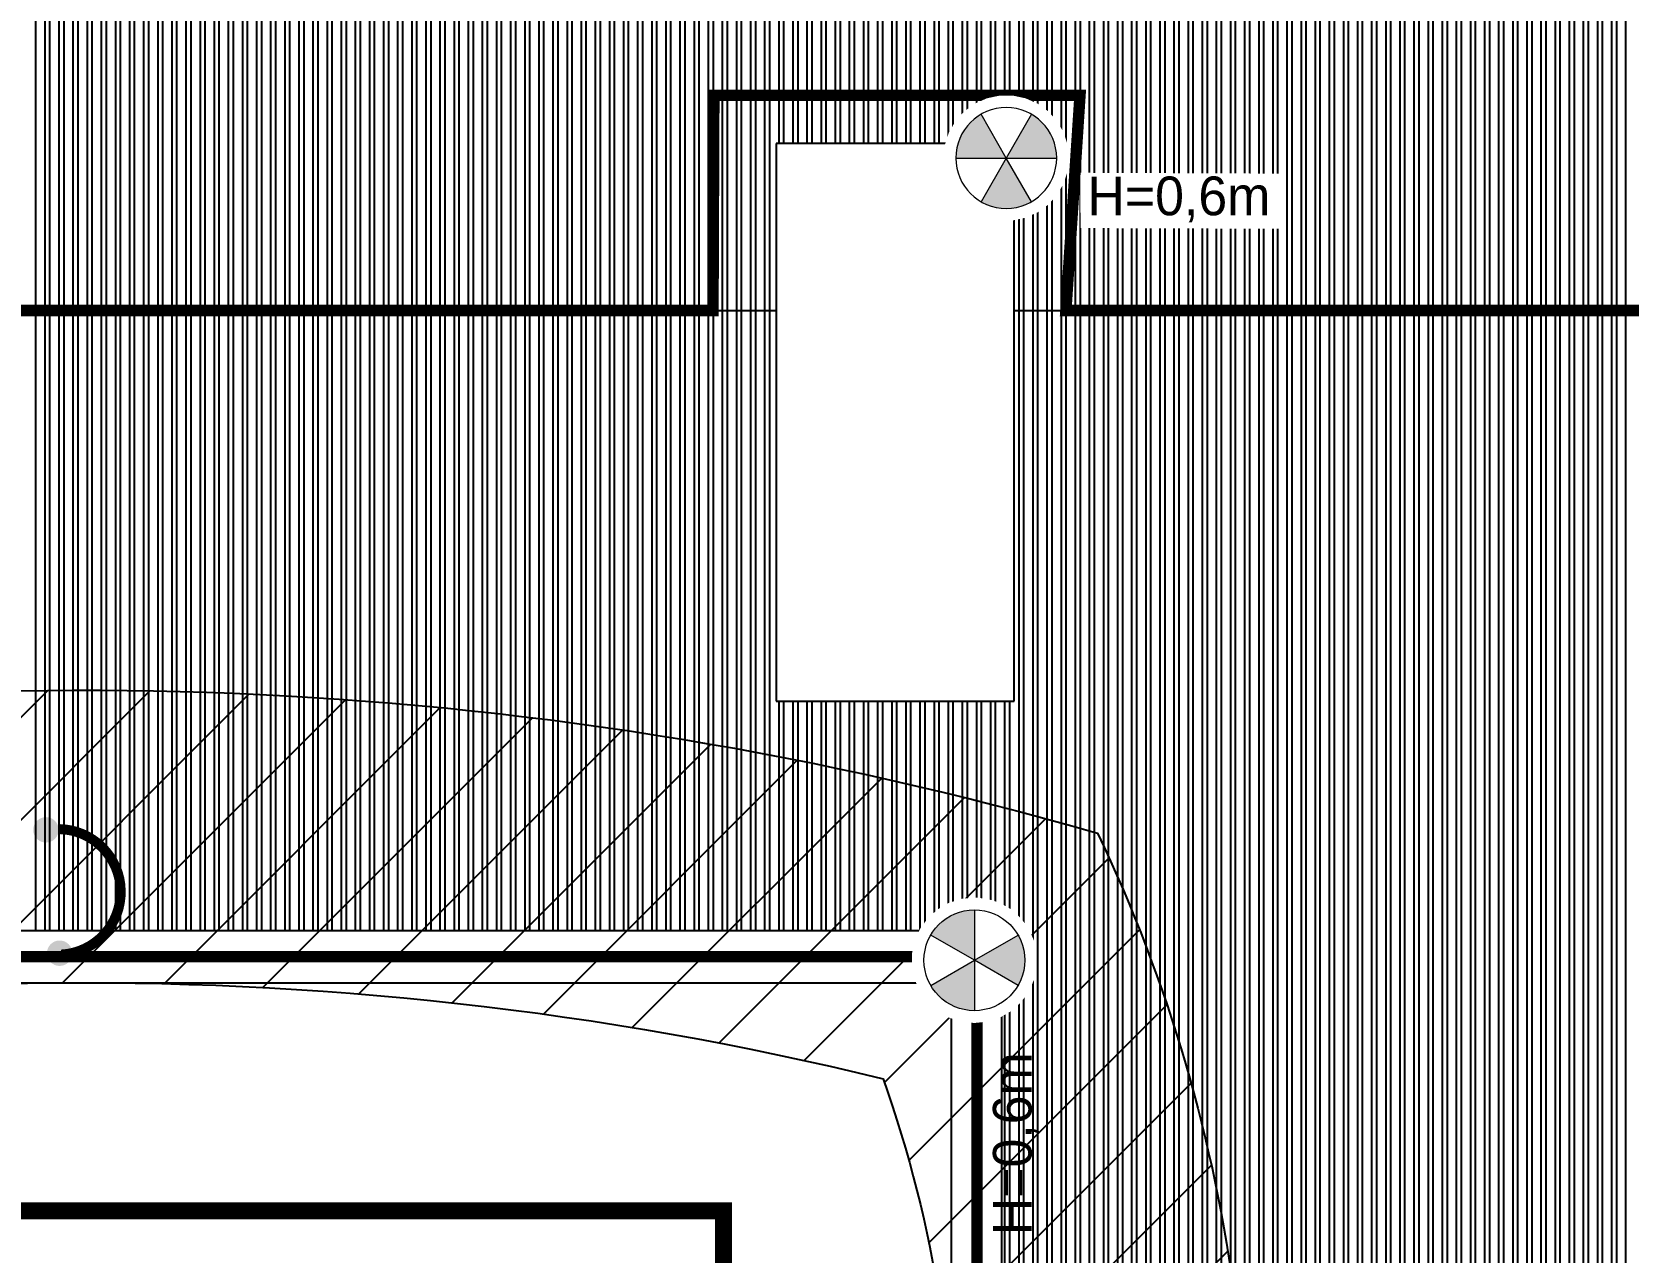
# Model space of a CAD drawing. Header units: millimetres. Extents: x -107267 to 109426, y -98906 to 83910.
# Drawn here: x -17440 to -10440, y -11751 to -6400 of the extents above; entities that cross this region are included whole.
import ezdxf
from ezdxf.enums import TextEntityAlignment as Align

# ---------------------------------------------------------------- set-up
doc = ezdxf.new("R2010")
doc.units = ezdxf.units.MM
for name, pattern in [('ACAD_ISO10W100', [18, 12, -3, 0, -3]), ('ACAD_ISO12W100', [21, 12, -3, 0, -3, 0, -3]), ('HIDDEN2', [0.1875, 0.125, -0.0625])]:
    doc.linetypes.add(name, pattern=pattern)
for name, color, linetype in [('00 - wipout', 1, 'Continuous'), ('00 - ZONA DE PROTEÇÃO', 4, 'Continuous'), ('Top (Plan) View-MISC', 7, 'Continuous')]:
    doc.layers.add(name, color=color, linetype=linetype)
for name, color, linetype, lineweight in [('000-M3G-MALHA NOVA', 5, 'ACAD_ISO10W100', 0), ('00_m3g_spda_ater_cabo50', 1, 'Continuous', 9), ('00_SPDA_captacao_novo', 5, 'Continuous', 9)]:
    doc.layers.add(name, color=color, linetype=linetype, lineweight=lineweight)

# ---------------------------------------------------------------- blocks, each defined once
blk = doc.blocks.new('M3G_P_CPTOR AEREO 600')
blk.add_attdef('ALTURA', text='', height=1.7).set_placement((0.739, -2.574), align=Align.TOP_LEFT)
at = {"color": 255, "lineweight": 0}
blk.add_wipeout([(-0.23, 2.19), (-0.68, 2.094), (-1.101, 1.907), (-1.473, 1.636), (-1.781, 1.294), (-2.012, 0.896), (-2.154, 0.458), (-2.202, 0), (-2.154, -0.458), (-2.012, -0.896), (-1.781, -1.294), (-1.473, -1.636), (-1.101, -1.907), (-0.68, -2.094), (-0.23, -2.19), (0.23, -2.19), (0.68, -2.094), (1.101, -1.907), (1.473, -1.636), (1.781, -1.294), (2.012, -0.896), (2.154, -0.458), (2.202, 0), (2.154, 0.458), (2.012, 0.896), (1.781, 1.294), (1.473, 1.636), (1.101, 1.907), (0.68, 2.094), (0.23, 2.19)], dxfattribs=at)
at = {"lineweight": 9}
h = blk.add_hatch(color=256, dxfattribs=at)
h.dxf.hatch_style = 1
h.paths.add_polyline_path([(0.884, 1.532, 0.267949), (-0.884, 1.532), (0, 0)])
h.paths.add_polyline_path([(-1.769, 0, 0.267949), (-0.884, -1.532), (0, 0)])
h.paths.add_polyline_path([(0.884, -1.532, 0.267949), (1.769, 0), (0, 0)])
for p, q in [((0, 0), (-0.884, 1.532)), ((0.884, 1.532), (0, 0)), ((-1.769, 0), (0, 0)), ((0, 0), (-0.884, -1.532)), ((0.884, -1.532), (0, 0)), ((0, 0), (1.769, 0))]:
    blk.add_line(p, q, dxfattribs=at)
blk.add_circle((0, 0), 1.769, dxfattribs=at)
blk = doc.blocks.new('*U479')
at = {"layer": 'Top (Plan) View-MISC', "color": 0, "linetype": 'ByBlock', "lineweight": -2}
for p, q in [((-13407.5, -10342.2), (-13187.5, -10342.2)), ((-13407.5, -15381.9), (-13407.5, -10342.2)), ((-13187.5, -10342.2), (-13187.5, -15381.9)), ((-13187.5, -15381.9), (-13407.5, -15381.9))]:
    blk.add_line(p, q, dxfattribs=at)
blk = doc.blocks.new('*U481')
at = {"layer": 'Top (Plan) View-MISC', "color": 0, "linetype": 'ByBlock', "lineweight": -2}
for p, q in [((-17424.3, -7621.9), (-17383.6, -7621.9)), ((-17362.4, -7621.9), (-17321.7, -7621.9)), ((-17300.5, -7621.9), (-17259.8, -7621.9)), ((-17238.6, -7621.9), (-17197.9, -7621.9)), ((-17176.7, -7621.9), (-17136, -7621.9)), ((-17114.8, -7621.9), (-17074.1, -7621.9)), ((-17052.9, -7621.9), (-17012.2, -7621.9)), ((-16991, -7621.9), (-16950.3, -7621.9)), ((-16929.1, -7621.9), (-16888.4, -7621.9)), ((-16867.2, -7621.9), (-16826.5, -7621.9)), ((-16805.3, -7621.9), (-16764.6, -7621.9)), ((-16743.4, -7621.9), (-16702.7, -7621.9)), ((-16681.5, -7621.9), (-16640.8, -7621.9)), ((-16619.6, -7621.9), (-16578.9, -7621.9)), ((-16557.7, -7621.9), (-16517, -7621.9)), ((-16495.8, -7621.9), (-16455.1, -7621.9)), ((-16433.9, -7621.9), (-16393.2, -7621.9)), ((-16372, -7621.9), (-16331.3, -7621.9)), ((-16310.1, -7621.9), (-16269.4, -7621.9)), ((-16248.2, -7621.9), (-16207.5, -7621.9)), ((-16186.3, -7621.9), (-16145.7, -7621.9)), ((-16124.4, -7621.9), (-16083.8, -7621.9)), ((-16062.5, -7621.9), (-16021.9, -7621.9)), ((-16000.6, -7621.9), (-15960, -7621.9)), ((-15938.7, -7621.9), (-15898.1, -7621.9)), ((-15876.8, -7621.9), (-15836.2, -7621.9)), ((-15814.9, -7621.9), (-15774.3, -7621.9)), ((-15753, -7621.9), (-15712.4, -7621.9)), ((-15691.2, -7621.9), (-15650.5, -7621.9)), ((-15629.3, -7621.9), (-15588.6, -7621.9)), ((-15567.4, -7621.9), (-15526.7, -7621.9)), ((-15505.5, -7621.9), (-15464.8, -7621.9)), ((-15443.6, -7621.9), (-15402.9, -7621.9)), ((-15381.7, -7621.9), (-15341, -7621.9)), ((-15319.8, -7621.9), (-15279.1, -7621.9)), ((-15257.9, -7621.9), (-15217.2, -7621.9)), ((-15196, -7621.9), (-15155.3, -7621.9)), ((-15134.1, -7621.9), (-15093.4, -7621.9)), ((-15072.2, -7621.9), (-15031.5, -7621.9)), ((-15010.3, -7621.9), (-14969.6, -7621.9)), ((-14948.4, -7621.9), (-14907.7, -7621.9)), ((-14886.5, -7621.9), (-14845.8, -7621.9)), ((-14824.6, -7621.9), (-14783.9, -7621.9)), ((-14762.7, -7621.9), (-14722, -7621.9)), ((-14700.8, -7621.9), (-14660.1, -7621.9)), ((-14638.9, -7621.9), (-14598.2, -7621.9)), ((-14577, -7621.9), (-14536.3, -7621.9)), ((-14515.1, -7621.9), (-14474.4, -7621.9)), ((-14453.2, -7621.9), (-14412.5, -7621.9)), ((-14391.3, -7621.9), (-14350.6, -7621.9)), ((-14329.4, -7621.9), (-14288.7, -7621.9)), ((-14267.5, -7621.9), (-14226.8, -7621.9)), ((-14205.6, -7621.9), (-14176.8, -7621.9)), ((-13132.4, -7621.9), (-13112.6, -7621.9)), ((-13091.4, -7621.9), (-13050.7, -7621.9)), ((-13029.5, -7621.9), (-12988.8, -7621.9)), ((-12967.6, -7621.9), (-12926.9, -7621.9)), ((-12905.7, -7621.9), (-12865, -7621.9)), ((-12843.8, -7621.9), (-12803.1, -7621.9)), ((-12781.9, -7621.9), (-12741.2, -7621.9)), ((-12720, -7621.9), (-12679.3, -7621.9)), ((-12658.1, -7621.9), (-12617.4, -7621.9)), ((-12596.2, -7621.9), (-12555.5, -7621.9)), ((-12534.3, -7621.9), (-12493.6, -7621.9)), ((-12472.4, -7621.9), (-12431.7, -7621.9)), ((-12410.5, -7621.9), (-12369.8, -7621.9)), ((-12348.6, -7621.9), (-12307.9, -7621.9)), ((-12286.7, -7621.9), (-12246, -7621.9)), ((-12224.8, -7621.9), (-12184.1, -7621.9)), ((-12162.9, -7621.9), (-12122.2, -7621.9)), ((-12101, -7621.9), (-12060.3, -7621.9)), ((-12039.1, -7621.9), (-11998.4, -7621.9)), ((-11977.2, -7621.9), (-11936.5, -7621.9)), ((-11915.3, -7621.9), (-11874.6, -7621.9)), ((-11853.4, -7621.9), (-11812.7, -7621.9)), ((-11791.5, -7621.9), (-11750.8, -7621.9)), ((-11729.6, -7621.9), (-11688.9, -7621.9)), ((-11667.7, -7621.9), (-11627, -7621.9)), ((-11605.8, -7621.9), (-11565.1, -7621.9)), ((-11543.9, -7621.9), (-11503.2, -7621.9)), ((-11482, -7621.9), (-11441.3, -7621.9)), ((-11420.1, -7621.9), (-11379.4, -7621.9)), ((-11358.2, -7621.9), (-11317.5, -7621.9)), ((-11296.3, -7621.9), (-11255.6, -7621.9)), ((-11234.4, -7621.9), (-11193.8, -7621.9)), ((-11172.5, -7621.9), (-11131.9, -7621.9)), ((-11110.6, -7621.9), (-11070, -7621.9)), ((-11048.7, -7621.9), (-11008.1, -7621.9)), ((-10986.8, -7621.9), (-10946.2, -7621.9)), ((-10924.9, -7621.9), (-10884.3, -7621.9)), ((-10863, -7621.9), (-10822.4, -7621.9)), ((-10801.1, -7621.9), (-10760.5, -7621.9)), ((-10739.3, -7621.9), (-10698.6, -7621.9)), ((-10677.4, -7621.9), (-10636.7, -7621.9)), ((-10615.5, -7621.9), (-10574.8, -7621.9)), ((-10553.6, -7621.9), (-10512.9, -7621.9)), ((-10491.7, -7621.9), (-10451, -7621.9))]:
    blk.add_line(p, q, dxfattribs=at)
blk = doc.blocks.new('*U483')
at = {"layer": 'Top (Plan) View-MISC', "color": 0, "linetype": 'ByBlock', "lineweight": -2}
for p, q in [((-13407.5, -10342.2), (-21187.7, -10342.2)), ((-21187.7, -10569.9), (-13407.5, -10569.9))]:
    blk.add_line(p, q, dxfattribs=at)
blk = doc.blocks.new('*U1031')
at = {"layer": 'Top (Plan) View-MISC', "color": 0, "linetype": 'ByBlock', "lineweight": -2}
for p, q in [((-10451, -381.9), (-10451, -7621.9)), ((-10451, -7621.9), (-10451, -14861.9)), ((-10451, -7621.9), (-10429.8, -7621.9))]:
    blk.add_line(p, q, dxfattribs=at)
blk = doc.blocks.new('*U1032')
at = {"layer": 'Top (Plan) View-MISC', "color": 0, "linetype": 'ByBlock', "lineweight": -2}
for p, q in [((-10512.9, -381.9), (-10512.9, -7621.9)), ((-10491.7, -381.9), (-10491.7, -7621.9)), ((-10512.9, -7621.9), (-10512.9, -14861.9)), ((-10512.9, -7621.9), (-10491.7, -7621.9)), ((-10491.7, -7621.9), (-10491.7, -14861.9))]:
    blk.add_line(p, q, dxfattribs=at)
blk = doc.blocks.new('*U1033')
at = {"layer": 'Top (Plan) View-MISC', "color": 0, "linetype": 'ByBlock', "lineweight": -2}
for p, q in [((-10574.8, -381.9), (-10574.8, -7621.9)), ((-10553.6, -381.9), (-10553.6, -7621.9)), ((-10574.8, -7621.9), (-10574.8, -14861.9)), ((-10574.8, -7621.9), (-10553.6, -7621.9)), ((-10553.6, -7621.9), (-10553.6, -14861.9))]:
    blk.add_line(p, q, dxfattribs=at)
blk = doc.blocks.new('*U1034')
at = {"layer": 'Top (Plan) View-MISC', "color": 0, "linetype": 'ByBlock', "lineweight": -2}
for p, q in [((-10636.7, -381.9), (-10636.7, -7621.9)), ((-10615.5, -381.9), (-10615.5, -7621.9)), ((-10636.7, -7621.9), (-10636.7, -14861.9)), ((-10636.7, -7621.9), (-10615.5, -7621.9)), ((-10615.5, -7621.9), (-10615.5, -14861.9))]:
    blk.add_line(p, q, dxfattribs=at)
blk = doc.blocks.new('*U1035')
at = {"layer": 'Top (Plan) View-MISC', "color": 0, "linetype": 'ByBlock', "lineweight": -2}
for p, q in [((-10698.6, -381.9), (-10698.6, -7621.9)), ((-10677.4, -381.9), (-10677.4, -7621.9)), ((-10698.6, -7621.9), (-10698.6, -14861.9)), ((-10698.6, -7621.9), (-10677.4, -7621.9)), ((-10677.4, -7621.9), (-10677.4, -14861.9))]:
    blk.add_line(p, q, dxfattribs=at)
blk = doc.blocks.new('*U1036')
at = {"layer": 'Top (Plan) View-MISC', "color": 0, "linetype": 'ByBlock', "lineweight": -2}
for p, q in [((-10760.5, -381.9), (-10760.5, -7621.9)), ((-10739.3, -381.9), (-10739.3, -7621.9)), ((-10760.5, -7621.9), (-10760.5, -14861.9)), ((-10760.5, -7621.9), (-10739.3, -7621.9)), ((-10739.3, -7621.9), (-10739.3, -14861.9))]:
    blk.add_line(p, q, dxfattribs=at)
blk = doc.blocks.new('*U1037')
at = {"layer": 'Top (Plan) View-MISC', "color": 0, "linetype": 'ByBlock', "lineweight": -2}
for p, q in [((-10822.4, -381.9), (-10822.4, -7621.9)), ((-10801.1, -381.9), (-10801.1, -7621.9)), ((-10822.4, -7621.9), (-10822.4, -14861.9)), ((-10822.4, -7621.9), (-10801.1, -7621.9)), ((-10801.1, -7621.9), (-10801.1, -14861.9))]:
    blk.add_line(p, q, dxfattribs=at)
blk = doc.blocks.new('*U1038')
at = {"layer": 'Top (Plan) View-MISC', "color": 0, "linetype": 'ByBlock', "lineweight": -2}
for p, q in [((-10884.3, -381.9), (-10884.3, -7621.9)), ((-10863, -381.9), (-10863, -7621.9)), ((-10884.3, -7621.9), (-10884.3, -14861.9)), ((-10884.3, -7621.9), (-10863, -7621.9)), ((-10863, -7621.9), (-10863, -14861.9))]:
    blk.add_line(p, q, dxfattribs=at)
blk = doc.blocks.new('*U1039')
at = {"layer": 'Top (Plan) View-MISC', "color": 0, "linetype": 'ByBlock', "lineweight": -2}
for p, q in [((-10946.2, -381.9), (-10946.2, -7621.9)), ((-10924.9, -381.9), (-10924.9, -7621.9)), ((-10946.2, -7621.9), (-10946.2, -14861.9)), ((-10946.2, -7621.9), (-10924.9, -7621.9)), ((-10924.9, -7621.9), (-10924.9, -14861.9))]:
    blk.add_line(p, q, dxfattribs=at)
blk = doc.blocks.new('*U1040')
at = {"layer": 'Top (Plan) View-MISC', "color": 0, "linetype": 'ByBlock', "lineweight": -2}
for p, q in [((-11008.1, -381.9), (-11008.1, -7621.9)), ((-10986.8, -381.9), (-10986.8, -7621.9)), ((-11008.1, -7621.9), (-11008.1, -14861.9)), ((-11008.1, -7621.9), (-10986.8, -7621.9)), ((-10986.8, -7621.9), (-10986.8, -14861.9))]:
    blk.add_line(p, q, dxfattribs=at)
blk = doc.blocks.new('*U1041')
at = {"layer": 'Top (Plan) View-MISC', "color": 0, "linetype": 'ByBlock', "lineweight": -2}
for p, q in [((-11070, -381.9), (-11070, -7621.9)), ((-11048.7, -381.9), (-11048.7, -7621.9)), ((-11070, -7621.9), (-11070, -14861.9)), ((-11070, -7621.9), (-11048.7, -7621.9)), ((-11048.7, -7621.9), (-11048.7, -14861.9))]:
    blk.add_line(p, q, dxfattribs=at)
blk = doc.blocks.new('*U1042')
at = {"layer": 'Top (Plan) View-MISC', "color": 0, "linetype": 'ByBlock', "lineweight": -2}
for p, q in [((-11131.9, -381.9), (-11131.9, -7621.9)), ((-11110.6, -381.9), (-11110.6, -7621.9)), ((-11131.9, -7621.9), (-11131.9, -14861.9)), ((-11131.9, -7621.9), (-11110.6, -7621.9)), ((-11110.6, -7621.9), (-11110.6, -14861.9))]:
    blk.add_line(p, q, dxfattribs=at)
blk = doc.blocks.new('*U1043')
at = {"layer": 'Top (Plan) View-MISC', "color": 0, "linetype": 'ByBlock', "lineweight": -2}
for p, q in [((-11193.8, -381.9), (-11193.8, -7621.9)), ((-11172.5, -381.9), (-11172.5, -7621.9)), ((-11193.8, -7621.9), (-11193.8, -14861.9)), ((-11193.8, -7621.9), (-11172.5, -7621.9)), ((-11172.5, -7621.9), (-11172.5, -14861.9))]:
    blk.add_line(p, q, dxfattribs=at)
blk = doc.blocks.new('*U1044')
at = {"layer": 'Top (Plan) View-MISC', "color": 0, "linetype": 'ByBlock', "lineweight": -2}
for p, q in [((-11255.6, -381.9), (-11255.6, -7621.9)), ((-11234.4, -381.9), (-11234.4, -7621.9)), ((-11255.6, -7621.9), (-11255.6, -14861.9)), ((-11255.6, -7621.9), (-11234.4, -7621.9)), ((-11234.4, -7621.9), (-11234.4, -14861.9))]:
    blk.add_line(p, q, dxfattribs=at)
blk = doc.blocks.new('*U1045')
at = {"layer": 'Top (Plan) View-MISC', "color": 0, "linetype": 'ByBlock', "lineweight": -2}
for p, q in [((-11317.5, -381.9), (-11317.5, -7621.9)), ((-11296.3, -381.9), (-11296.3, -7621.9)), ((-11317.5, -7621.9), (-11317.5, -14861.9)), ((-11317.5, -7621.9), (-11296.3, -7621.9)), ((-11296.3, -7621.9), (-11296.3, -14861.9))]:
    blk.add_line(p, q, dxfattribs=at)
blk = doc.blocks.new('*U1046')
at = {"layer": 'Top (Plan) View-MISC', "color": 0, "linetype": 'ByBlock', "lineweight": -2}
for p, q in [((-11379.4, -381.9), (-11379.4, -7621.9)), ((-11358.2, -381.9), (-11358.2, -7621.9)), ((-11379.4, -7621.9), (-11379.4, -14861.9)), ((-11379.4, -7621.9), (-11358.2, -7621.9)), ((-11358.2, -7621.9), (-11358.2, -14861.9))]:
    blk.add_line(p, q, dxfattribs=at)
blk = doc.blocks.new('*U1047')
at = {"layer": 'Top (Plan) View-MISC', "color": 0, "linetype": 'ByBlock', "lineweight": -2}
for p, q in [((-11441.3, -381.9), (-11441.3, -7621.9)), ((-11420.1, -381.9), (-11420.1, -7621.9)), ((-11441.3, -7621.9), (-11441.3, -14861.9)), ((-11441.3, -7621.9), (-11420.1, -7621.9)), ((-11420.1, -7621.9), (-11420.1, -14861.9))]:
    blk.add_line(p, q, dxfattribs=at)
blk = doc.blocks.new('*U1048')
at = {"layer": 'Top (Plan) View-MISC', "color": 0, "linetype": 'ByBlock', "lineweight": -2}
for p, q in [((-11503.2, -381.9), (-11503.2, -7621.9)), ((-11482, -381.9), (-11482, -7621.9)), ((-11503.2, -7621.9), (-11503.2, -14861.9)), ((-11503.2, -7621.9), (-11482, -7621.9)), ((-11482, -7621.9), (-11482, -14861.9))]:
    blk.add_line(p, q, dxfattribs=at)
blk = doc.blocks.new('*U1049')
at = {"layer": 'Top (Plan) View-MISC', "color": 0, "linetype": 'ByBlock', "lineweight": -2}
for p, q in [((-11565.1, -381.9), (-11565.1, -7621.9)), ((-11543.9, -381.9), (-11543.9, -7621.9)), ((-11565.1, -7621.9), (-11565.1, -14861.9)), ((-11565.1, -7621.9), (-11543.9, -7621.9)), ((-11543.9, -7621.9), (-11543.9, -14861.9))]:
    blk.add_line(p, q, dxfattribs=at)
blk = doc.blocks.new('*U1050')
at = {"layer": 'Top (Plan) View-MISC', "color": 0, "linetype": 'ByBlock', "lineweight": -2}
for p, q in [((-11627, -381.9), (-11627, -7621.9)), ((-11605.8, -381.9), (-11605.8, -7621.9)), ((-11627, -7621.9), (-11627, -14861.9)), ((-11627, -7621.9), (-11605.8, -7621.9)), ((-11605.8, -7621.9), (-11605.8, -14861.9))]:
    blk.add_line(p, q, dxfattribs=at)
blk = doc.blocks.new('*U1051')
at = {"layer": 'Top (Plan) View-MISC', "color": 0, "linetype": 'ByBlock', "lineweight": -2}
for p, q in [((-11688.9, -381.9), (-11688.9, -7621.9)), ((-11667.7, -381.9), (-11667.7, -7621.9)), ((-11688.9, -7621.9), (-11688.9, -14861.9)), ((-11688.9, -7621.9), (-11667.7, -7621.9)), ((-11667.7, -7621.9), (-11667.7, -14861.9))]:
    blk.add_line(p, q, dxfattribs=at)
blk = doc.blocks.new('*U1052')
at = {"layer": 'Top (Plan) View-MISC', "color": 0, "linetype": 'ByBlock', "lineweight": -2}
for p, q in [((-11750.8, -381.9), (-11750.8, -7621.9)), ((-11729.6, -381.9), (-11729.6, -7621.9)), ((-11750.8, -7621.9), (-11750.8, -14861.9)), ((-11750.8, -7621.9), (-11729.6, -7621.9)), ((-11729.6, -7621.9), (-11729.6, -14861.9))]:
    blk.add_line(p, q, dxfattribs=at)
blk = doc.blocks.new('*U1053')
at = {"layer": 'Top (Plan) View-MISC', "color": 0, "linetype": 'ByBlock', "lineweight": -2}
for p, q in [((-11812.7, -381.9), (-11812.7, -7621.9)), ((-11791.5, -381.9), (-11791.5, -7621.9)), ((-11812.7, -7621.9), (-11812.7, -14861.9)), ((-11812.7, -7621.9), (-11791.5, -7621.9)), ((-11791.5, -7621.9), (-11791.5, -14861.9))]:
    blk.add_line(p, q, dxfattribs=at)
blk = doc.blocks.new('*U1054')
at = {"layer": 'Top (Plan) View-MISC', "color": 0, "linetype": 'ByBlock', "lineweight": -2}
for p, q in [((-11874.6, -381.9), (-11874.6, -7621.9)), ((-11853.4, -381.9), (-11853.4, -7621.9)), ((-11874.6, -7621.9), (-11874.6, -14861.9)), ((-11874.6, -7621.9), (-11853.4, -7621.9)), ((-11853.4, -7621.9), (-11853.4, -14861.9))]:
    blk.add_line(p, q, dxfattribs=at)
blk = doc.blocks.new('*U1055')
at = {"layer": 'Top (Plan) View-MISC', "color": 0, "linetype": 'ByBlock', "lineweight": -2}
for p, q in [((-11936.5, -381.9), (-11936.5, -7621.9)), ((-11915.3, -381.9), (-11915.3, -7621.9)), ((-11936.5, -7621.9), (-11936.5, -14861.9)), ((-11936.5, -7621.9), (-11915.3, -7621.9)), ((-11915.3, -7621.9), (-11915.3, -14861.9))]:
    blk.add_line(p, q, dxfattribs=at)
blk = doc.blocks.new('*U1056')
at = {"layer": 'Top (Plan) View-MISC', "color": 0, "linetype": 'ByBlock', "lineweight": -2}
for p, q in [((-11998.4, -381.9), (-11998.4, -7621.9)), ((-11977.2, -381.9), (-11977.2, -7621.9)), ((-11998.4, -7621.9), (-11998.4, -14861.9)), ((-11998.4, -7621.9), (-11977.2, -7621.9)), ((-11977.2, -7621.9), (-11977.2, -14861.9))]:
    blk.add_line(p, q, dxfattribs=at)
blk = doc.blocks.new('*U1057')
at = {"layer": 'Top (Plan) View-MISC', "color": 0, "linetype": 'ByBlock', "lineweight": -2}
for p, q in [((-12060.3, -381.9), (-12060.3, -7621.9)), ((-12039.1, -381.9), (-12039.1, -7621.9)), ((-12060.3, -7621.9), (-12060.3, -14861.9)), ((-12060.3, -7621.9), (-12039.1, -7621.9)), ((-12039.1, -7621.9), (-12039.1, -14861.9))]:
    blk.add_line(p, q, dxfattribs=at)
blk = doc.blocks.new('*U1058')
at = {"layer": 'Top (Plan) View-MISC', "color": 0, "linetype": 'ByBlock', "lineweight": -2}
for p, q in [((-12122.2, -381.9), (-12122.2, -7621.9)), ((-12101, -381.9), (-12101, -7621.9)), ((-12122.2, -7621.9), (-12122.2, -14861.9)), ((-12122.2, -7621.9), (-12101, -7621.9)), ((-12101, -7621.9), (-12101, -14861.9))]:
    blk.add_line(p, q, dxfattribs=at)
blk = doc.blocks.new('*U1059')
at = {"layer": 'Top (Plan) View-MISC', "color": 0, "linetype": 'ByBlock', "lineweight": -2}
for p, q in [((-12184.1, -381.9), (-12184.1, -7621.9)), ((-12162.9, -381.9), (-12162.9, -7621.9)), ((-12184.1, -7621.9), (-12184.1, -14861.9)), ((-12184.1, -7621.9), (-12162.9, -7621.9)), ((-12162.9, -7621.9), (-12162.9, -14861.9))]:
    blk.add_line(p, q, dxfattribs=at)
blk = doc.blocks.new('*U1060')
at = {"layer": 'Top (Plan) View-MISC', "color": 0, "linetype": 'ByBlock', "lineweight": -2}
for p, q in [((-12246, -381.9), (-12246, -7621.9)), ((-12224.8, -381.9), (-12224.8, -7621.9)), ((-12246, -7621.9), (-12246, -14861.9)), ((-12246, -7621.9), (-12224.8, -7621.9)), ((-12224.8, -7621.9), (-12224.8, -14861.9))]:
    blk.add_line(p, q, dxfattribs=at)
blk = doc.blocks.new('*U1061')
at = {"layer": 'Top (Plan) View-MISC', "color": 0, "linetype": 'ByBlock', "lineweight": -2}
for p, q in [((-12307.9, -381.9), (-12307.9, -7621.9)), ((-12286.7, -381.9), (-12286.7, -7621.9)), ((-12307.9, -7621.9), (-12307.9, -14861.9)), ((-12307.9, -7621.9), (-12286.7, -7621.9)), ((-12286.7, -7621.9), (-12286.7, -14861.9))]:
    blk.add_line(p, q, dxfattribs=at)
blk = doc.blocks.new('*U1062')
at = {"layer": 'Top (Plan) View-MISC', "color": 0, "linetype": 'ByBlock', "lineweight": -2}
for p, q in [((-12369.8, -381.9), (-12369.8, -7621.9)), ((-12348.6, -381.9), (-12348.6, -7621.9)), ((-12369.8, -7621.9), (-12369.8, -14861.9)), ((-12369.8, -7621.9), (-12348.6, -7621.9)), ((-12348.6, -7621.9), (-12348.6, -14861.9))]:
    blk.add_line(p, q, dxfattribs=at)
blk = doc.blocks.new('*U1063')
at = {"layer": 'Top (Plan) View-MISC', "color": 0, "linetype": 'ByBlock', "lineweight": -2}
for p, q in [((-12431.7, -381.9), (-12431.7, -7621.9)), ((-12410.5, -381.9), (-12410.5, -7621.9)), ((-12431.7, -7621.9), (-12431.7, -14861.9)), ((-12431.7, -7621.9), (-12410.5, -7621.9)), ((-12410.5, -7621.9), (-12410.5, -14861.9))]:
    blk.add_line(p, q, dxfattribs=at)
blk = doc.blocks.new('*U1064')
at = {"layer": 'Top (Plan) View-MISC', "color": 0, "linetype": 'ByBlock', "lineweight": -2}
for p, q in [((-12493.6, -381.9), (-12493.6, -7621.9)), ((-12472.4, -381.9), (-12472.4, -7621.9)), ((-12493.6, -7621.9), (-12493.6, -14861.9)), ((-12493.6, -7621.9), (-12472.4, -7621.9)), ((-12472.4, -7621.9), (-12472.4, -14861.9))]:
    blk.add_line(p, q, dxfattribs=at)
blk = doc.blocks.new('*U1065')
at = {"layer": 'Top (Plan) View-MISC', "color": 0, "linetype": 'ByBlock', "lineweight": -2}
for p, q in [((-12555.5, -381.9), (-12555.5, -7621.9)), ((-12534.3, -381.9), (-12534.3, -7621.9)), ((-12555.5, -7621.9), (-12555.5, -14861.9)), ((-12555.5, -7621.9), (-12534.3, -7621.9)), ((-12534.3, -7621.9), (-12534.3, -14861.9))]:
    blk.add_line(p, q, dxfattribs=at)
blk = doc.blocks.new('*U1066')
at = {"layer": 'Top (Plan) View-MISC', "color": 0, "linetype": 'ByBlock', "lineweight": -2}
for p, q in [((-17424.3, -381.9), (-17424.3, -7621.9)), ((-17383.6, -381.9), (-17383.6, -7621.9)), ((-17362.4, -381.9), (-17362.4, -7621.9)), ((-17321.7, -381.9), (-17321.7, -7621.9)), ((-17300.5, -381.9), (-17300.5, -7621.9)), ((-17259.8, -381.9), (-17259.8, -7621.9)), ((-17238.6, -381.9), (-17238.6, -7621.9)), ((-17197.9, -381.9), (-17197.9, -7621.9)), ((-17176.7, -381.9), (-17176.7, -7621.9)), ((-17136, -381.9), (-17136, -7621.9)), ((-17114.8, -381.9), (-17114.8, -7621.9)), ((-17074.1, -381.9), (-17074.1, -7621.9)), ((-17052.9, -381.9), (-17052.9, -7621.9)), ((-17012.2, -381.9), (-17012.2, -7621.9)), ((-16991, -381.9), (-16991, -7621.9)), ((-16950.3, -381.9), (-16950.3, -7621.9)), ((-16929.1, -381.9), (-16929.1, -7621.9)), ((-16888.4, -381.9), (-16888.4, -7621.9)), ((-16867.2, -381.9), (-16867.2, -7621.9)), ((-16826.5, -381.9), (-16826.5, -7621.9)), ((-16805.3, -381.9), (-16805.3, -7621.9)), ((-16764.6, -381.9), (-16764.6, -7621.9)), ((-16743.4, -381.9), (-16743.4, -7621.9)), ((-16702.7, -381.9), (-16702.7, -7621.9)), ((-16681.5, -381.9), (-16681.5, -7621.9)), ((-16640.8, -381.9), (-16640.8, -7621.9)), ((-16619.6, -381.9), (-16619.6, -7621.9)), ((-16578.9, -381.9), (-16578.9, -7621.9)), ((-16557.7, -381.9), (-16557.7, -7621.9)), ((-16517, -381.9), (-16517, -7621.9)), ((-16495.8, -381.9), (-16495.8, -7621.9)), ((-16455.1, -381.9), (-16455.1, -7621.9)), ((-16433.9, -381.9), (-16433.9, -7621.9)), ((-16393.2, -381.9), (-16393.2, -7621.9)), ((-16372, -381.9), (-16372, -7621.9)), ((-16331.3, -381.9), (-16331.3, -7621.9)), ((-16310.1, -381.9), (-16310.1, -7621.9)), ((-16269.4, -381.9), (-16269.4, -7621.9)), ((-16248.2, -381.9), (-16248.2, -7621.9)), ((-16207.5, -381.9), (-16207.5, -7621.9)), ((-16186.3, -381.9), (-16186.3, -7621.9)), ((-16145.7, -381.9), (-16145.7, -7621.9)), ((-16124.4, -381.9), (-16124.4, -7621.9)), ((-16083.8, -381.9), (-16083.8, -7621.9)), ((-16062.5, -381.9), (-16062.5, -7621.9)), ((-16021.9, -381.9), (-16021.9, -7621.9)), ((-16000.6, -381.9), (-16000.6, -7621.9)), ((-15960, -381.9), (-15960, -7621.9)), ((-15938.7, -381.9), (-15938.7, -7621.9)), ((-15898.1, -381.9), (-15898.1, -7621.9)), ((-15876.8, -381.9), (-15876.8, -7621.9)), ((-15836.2, -381.9), (-15836.2, -7621.9)), ((-15814.9, -381.9), (-15814.9, -7621.9)), ((-15774.3, -381.9), (-15774.3, -7621.9)), ((-15753, -381.9), (-15753, -7621.9)), ((-15712.4, -381.9), (-15712.4, -7621.9)), ((-15691.2, -381.9), (-15691.2, -7621.9)), ((-15650.5, -381.9), (-15650.5, -7621.9)), ((-15629.3, -381.9), (-15629.3, -7621.9)), ((-15588.6, -381.9), (-15588.6, -7621.9)), ((-15567.4, -381.9), (-15567.4, -7621.9)), ((-15526.7, -381.9), (-15526.7, -7621.9)), ((-15505.5, -381.9), (-15505.5, -7621.9)), ((-15464.8, -381.9), (-15464.8, -7621.9)), ((-15443.6, -381.9), (-15443.6, -7621.9)), ((-15402.9, -381.9), (-15402.9, -7621.9)), ((-15381.7, -381.9), (-15381.7, -7621.9)), ((-15341, -381.9), (-15341, -7621.9)), ((-15319.8, -381.9), (-15319.8, -7621.9)), ((-15279.1, -381.9), (-15279.1, -7621.9)), ((-15257.9, -381.9), (-15257.9, -7621.9)), ((-15217.2, -381.9), (-15217.2, -7621.9)), ((-15196, -381.9), (-15196, -7621.9)), ((-15155.3, -381.9), (-15155.3, -7621.9)), ((-15134.1, -381.9), (-15134.1, -7621.9)), ((-15093.4, -381.9), (-15093.4, -7621.9)), ((-15072.2, -381.9), (-15072.2, -7621.9)), ((-15031.5, -381.9), (-15031.5, -7621.9)), ((-15010.3, -381.9), (-15010.3, -7621.9)), ((-14969.6, -381.9), (-14969.6, -7621.9)), ((-14948.4, -381.9), (-14948.4, -7621.9)), ((-14907.7, -381.9), (-14907.7, -7621.9)), ((-14886.5, -381.9), (-14886.5, -7621.9)), ((-14845.8, -381.9), (-14845.8, -7621.9)), ((-14824.6, -381.9), (-14824.6, -7621.9)), ((-14783.9, -381.9), (-14783.9, -7621.9)), ((-14762.7, -381.9), (-14762.7, -7621.9)), ((-14722, -381.9), (-14722, -7621.9)), ((-14700.8, -381.9), (-14700.8, -7621.9)), ((-14660.1, -381.9), (-14660.1, -7621.9)), ((-14638.9, -381.9), (-14638.9, -7621.9)), ((-14598.2, -381.9), (-14598.2, -7621.9)), ((-14577, -381.9), (-14577, -7621.9)), ((-14536.3, -381.9), (-14536.3, -7621.9)), ((-14515.1, -381.9), (-14515.1, -7621.9)), ((-14474.4, -381.9), (-14474.4, -7621.9)), ((-14453.2, -381.9), (-14453.2, -7621.9)), ((-14412.5, -381.9), (-14412.5, -7621.9)), ((-14391.3, -381.9), (-14391.3, -7621.9)), ((-14350.6, -381.9), (-14350.6, -7621.9)), ((-14329.4, -381.9), (-14329.4, -7621.9)), ((-14288.7, -381.9), (-14288.7, -7621.9)), ((-14267.5, -381.9), (-14267.5, -7621.9)), ((-14226.8, -381.9), (-14226.8, -7621.9)), ((-14205.6, -381.9), (-14205.6, -7621.9)), ((-14164.9, -381.9), (-14164.9, -6889.8)), ((-14143.7, -381.9), (-14143.7, -6889.8)), ((-14103, -381.9), (-14103, -6889.8)), ((-14081.8, -381.9), (-14081.8, -6889.8)), ((-14041.1, -381.9), (-14041.1, -6889.8)), ((-14019.9, -381.9), (-14019.9, -6889.8)), ((-13979.2, -381.9), (-13979.2, -6889.8)), ((-13958, -381.9), (-13958, -6889.8)), ((-13917.3, -381.9), (-13917.3, -6889.8)), ((-13896.1, -381.9), (-13896.1, -6889.8)), ((-13855.4, -381.9), (-13855.4, -6889.8)), ((-13834.2, -381.9), (-13834.2, -6889.8)), ((-13793.5, -381.9), (-13793.5, -6889.8)), ((-13772.3, -381.9), (-13772.3, -6889.8)), ((-13731.6, -381.9), (-13731.6, -6889.8)), ((-13710.4, -381.9), (-13710.4, -6889.8)), ((-13669.7, -381.9), (-13669.7, -6889.8)), ((-13648.5, -381.9), (-13648.5, -6889.8)), ((-13607.8, -381.9), (-13607.8, -6889.8)), ((-13586.6, -381.9), (-13586.6, -6889.8)), ((-13545.9, -381.9), (-13545.9, -6889.8)), ((-13524.7, -381.9), (-13524.7, -6889.8)), ((-13484, -381.9), (-13484, -6889.8)), ((-13462.8, -381.9), (-13462.8, -6889.8)), ((-13422.1, -381.9), (-13422.1, -6889.8)), ((-13400.9, -381.9), (-13400.9, -6889.8)), ((-13360.2, -381.9), (-13360.2, -6889.8)), ((-13339, -381.9), (-13339, -6889.8)), ((-13298.3, -381.9), (-13298.3, -6889.8)), ((-13277.1, -381.9), (-13277.1, -6889.8)), ((-13236.4, -381.9), (-13236.4, -6889.8)), ((-13215.2, -381.9), (-13215.2, -6889.8)), ((-13174.5, -381.9), (-13174.5, -6881.3)), ((-13153.3, -381.9), (-13153.3, -6881.3)), ((-13112.6, -381.9), (-13112.6, -7621.9)), ((-13091.4, -381.9), (-13091.4, -7621.9)), ((-13050.7, -381.9), (-13050.7, -7621.9)), ((-13029.5, -381.9), (-13029.5, -7621.9)), ((-12988.8, -381.9), (-12988.8, -7621.9)), ((-12967.6, -381.9), (-12967.6, -7621.9)), ((-12926.9, -381.9), (-12926.9, -7621.9)), ((-12905.7, -381.9), (-12905.7, -7621.9)), ((-12865, -381.9), (-12865, -7621.9)), ((-12843.8, -381.9), (-12843.8, -7621.9)), ((-12803.1, -381.9), (-12803.1, -7621.9)), ((-12781.9, -381.9), (-12781.9, -7621.9)), ((-12741.2, -381.9), (-12741.2, -7621.9)), ((-12720, -381.9), (-12720, -7621.9)), ((-12679.3, -381.9), (-12679.3, -7621.9)), ((-12658.1, -381.9), (-12658.1, -7621.9)), ((-12617.4, -381.9), (-12617.4, -7621.9)), ((-12596.2, -381.9), (-12596.2, -7621.9)), ((-17445.5, -7621.9), (-17424.3, -7621.9)), ((-17424.3, -7621.9), (-17424.3, -10342.2)), ((-17383.6, -7621.9), (-17383.6, -10342.2)), ((-17383.6, -7621.9), (-17362.4, -7621.9)), ((-17362.4, -7621.9), (-17362.4, -10342.2)), ((-17321.7, -7621.9), (-17321.7, -10342.2)), ((-17321.7, -7621.9), (-17300.5, -7621.9)), ((-17300.5, -7621.9), (-17300.5, -10342.2)), ((-17259.8, -7621.9), (-17238.6, -7621.9)), ((-17259.8, -7621.9), (-17259.8, -10342.2)), ((-17238.6, -7621.9), (-17238.6, -10342.2)), ((-17197.9, -7621.9), (-17176.7, -7621.9)), ((-17197.9, -7621.9), (-17197.9, -10342.2)), ((-17176.7, -7621.9), (-17176.7, -10342.2)), ((-17136, -7621.9), (-17136, -10342.2)), ((-17136, -7621.9), (-17114.8, -7621.9)), ((-17114.8, -7621.9), (-17114.8, -10342.2)), ((-17074.1, -7621.9), (-17052.9, -7621.9)), ((-17074.1, -7621.9), (-17074.1, -10342.2)), ((-17052.9, -7621.9), (-17052.9, -10342.2)), ((-17012.2, -7621.9), (-17012.2, -10342.2)), ((-17012.2, -7621.9), (-16991, -7621.9)), ((-16991, -7621.9), (-16991, -10342.2)), ((-16950.3, -7621.9), (-16950.3, -10342.2)), ((-16950.3, -7621.9), (-16929.1, -7621.9)), ((-16929.1, -7621.9), (-16929.1, -10342.2)), ((-16888.4, -7621.9), (-16888.4, -10342.2)), ((-16888.4, -7621.9), (-16867.2, -7621.9)), ((-16867.2, -7621.9), (-16867.2, -10342.2)), ((-16826.5, -7621.9), (-16805.3, -7621.9)), ((-16826.5, -7621.9), (-16826.5, -10342.2)), ((-16805.3, -7621.9), (-16805.3, -10342.2)), ((-16764.6, -7621.9), (-16743.4, -7621.9)), ((-16764.6, -7621.9), (-16764.6, -10342.2)), ((-16743.4, -7621.9), (-16743.4, -10342.2)), ((-16702.7, -7621.9), (-16681.5, -7621.9)), ((-16702.7, -7621.9), (-16702.7, -10342.2)), ((-16681.5, -7621.9), (-16681.5, -10342.2)), ((-16640.8, -7621.9), (-16640.8, -10342.2)), ((-16640.8, -7621.9), (-16619.6, -7621.9)), ((-16619.6, -7621.9), (-16619.6, -10342.2)), ((-16578.9, -7621.9), (-16557.7, -7621.9)), ((-16578.9, -7621.9), (-16578.9, -10342.2)), ((-16557.7, -7621.9), (-16557.7, -10342.2)), ((-16517, -7621.9), (-16517, -10342.2)), ((-16517, -7621.9), (-16495.8, -7621.9)), ((-16495.8, -7621.9), (-16495.8, -10342.2)), ((-16455.1, -7621.9), (-16455.1, -10342.2)), ((-16455.1, -7621.9), (-16433.9, -7621.9)), ((-16433.9, -7621.9), (-16433.9, -10342.2)), ((-16393.2, -7621.9), (-16393.2, -10342.2)), ((-16393.2, -7621.9), (-16372, -7621.9)), ((-16372, -7621.9), (-16372, -10342.2)), ((-16331.3, -7621.9), (-16331.3, -10342.2)), ((-16331.3, -7621.9), (-16310.1, -7621.9)), ((-16310.1, -7621.9), (-16310.1, -10342.2)), ((-16269.4, -7621.9), (-16248.2, -7621.9)), ((-16269.4, -7621.9), (-16269.4, -10342.2)), ((-16248.2, -7621.9), (-16248.2, -10342.2)), ((-16207.5, -7621.9), (-16207.5, -10342.2)), ((-16207.5, -7621.9), (-16186.3, -7621.9)), ((-16186.3, -7621.9), (-16186.3, -10342.2)), ((-16145.7, -7621.9), (-16124.4, -7621.9)), ((-16145.7, -7621.9), (-16145.7, -10342.2)), ((-16124.4, -7621.9), (-16124.4, -10342.2)), ((-16083.8, -7621.9), (-16083.8, -10342.2)), ((-16083.8, -7621.9), (-16062.5, -7621.9)), ((-16062.5, -7621.9), (-16062.5, -10342.2)), ((-16021.9, -7621.9), (-16021.9, -10342.2)), ((-16021.9, -7621.9), (-16000.6, -7621.9)), ((-16000.6, -7621.9), (-16000.6, -10342.2)), ((-15960, -7621.9), (-15960, -10342.2)), ((-15960, -7621.9), (-15938.7, -7621.9)), ((-15938.7, -7621.9), (-15938.7, -10342.2)), ((-15898.1, -7621.9), (-15876.8, -7621.9)), ((-15898.1, -7621.9), (-15898.1, -10342.2)), ((-15876.8, -7621.9), (-15876.8, -10342.2)), ((-15836.2, -7621.9), (-15836.2, -10342.2)), ((-15836.2, -7621.9), (-15814.9, -7621.9)), ((-15814.9, -7621.9), (-15814.9, -10342.2)), ((-15774.3, -7621.9), (-15774.3, -10342.2)), ((-15774.3, -7621.9), (-15753, -7621.9)), ((-15753, -7621.9), (-15753, -10342.2)), ((-15712.4, -7621.9), (-15691.2, -7621.9)), ((-15712.4, -7621.9), (-15712.4, -10342.2)), ((-15691.2, -7621.9), (-15691.2, -10342.2)), ((-15650.5, -7621.9), (-15629.3, -7621.9)), ((-15650.5, -7621.9), (-15650.5, -10342.2)), ((-15629.3, -7621.9), (-15629.3, -10342.2)), ((-15588.6, -7621.9), (-15588.6, -10342.2)), ((-15588.6, -7621.9), (-15567.4, -7621.9)), ((-15567.4, -7621.9), (-15567.4, -10342.2)), ((-15526.7, -7621.9), (-15526.7, -10342.2)), ((-15526.7, -7621.9), (-15505.5, -7621.9)), ((-15505.5, -7621.9), (-15505.5, -10342.2)), ((-15464.8, -7621.9), (-15464.8, -10342.2)), ((-15464.8, -7621.9), (-15443.6, -7621.9)), ((-15443.6, -7621.9), (-15443.6, -10342.2)), ((-15402.9, -7621.9), (-15381.7, -7621.9)), ((-15402.9, -7621.9), (-15402.9, -10342.2)), ((-15381.7, -7621.9), (-15381.7, -10342.2)), ((-15341, -7621.9), (-15341, -10342.2)), ((-15341, -7621.9), (-15319.8, -7621.9)), ((-15319.8, -7621.9), (-15319.8, -10342.2)), ((-15279.1, -7621.9), (-15279.1, -10342.2)), ((-15279.1, -7621.9), (-15257.9, -7621.9)), ((-15257.9, -7621.9), (-15257.9, -10342.2)), ((-15217.2, -7621.9), (-15217.2, -10342.2)), ((-15217.2, -7621.9), (-15196, -7621.9)), ((-15196, -7621.9), (-15196, -10342.2)), ((-15155.3, -7621.9), (-15134.1, -7621.9)), ((-15155.3, -7621.9), (-15155.3, -10342.2)), ((-15134.1, -7621.9), (-15134.1, -10342.2)), ((-15093.4, -7621.9), (-15093.4, -10342.2)), ((-15093.4, -7621.9), (-15072.2, -7621.9)), ((-15072.2, -7621.9), (-15072.2, -10342.2)), ((-15031.5, -7621.9), (-15010.3, -7621.9)), ((-15031.5, -7621.9), (-15031.5, -10342.2)), ((-15010.3, -7621.9), (-15010.3, -10342.2)), ((-14969.6, -7621.9), (-14969.6, -10342.2)), ((-14969.6, -7621.9), (-14948.4, -7621.9)), ((-14948.4, -7621.9), (-14948.4, -10342.2)), ((-14907.7, -7621.9), (-14907.7, -10342.2)), ((-14907.7, -7621.9), (-14886.5, -7621.9)), ((-14886.5, -7621.9), (-14886.5, -10342.2)), ((-14845.8, -7621.9), (-14824.6, -7621.9)), ((-14845.8, -7621.9), (-14845.8, -10342.2)), ((-14824.6, -7621.9), (-14824.6, -10342.2)), ((-14783.9, -7621.9), (-14783.9, -10342.2)), ((-14783.9, -7621.9), (-14762.7, -7621.9)), ((-14762.7, -7621.9), (-14762.7, -10342.2)), ((-14722, -7621.9), (-14700.8, -7621.9)), ((-14722, -7621.9), (-14722, -10342.2)), ((-14700.8, -7621.9), (-14700.8, -10342.2)), ((-14660.1, -7621.9), (-14638.9, -7621.9)), ((-14660.1, -7621.9), (-14660.1, -10342.2)), ((-14638.9, -7621.9), (-14638.9, -10342.2)), ((-14598.2, -7621.9), (-14598.2, -10342.2)), ((-14598.2, -7621.9), (-14577, -7621.9)), ((-14577, -7621.9), (-14577, -10342.2)), ((-14536.3, -7621.9), (-14515.1, -7621.9)), ((-14536.3, -7621.9), (-14536.3, -10342.2)), ((-14515.1, -7621.9), (-14515.1, -10342.2)), ((-14474.4, -7621.9), (-14474.4, -10342.2)), ((-14474.4, -7621.9), (-14453.2, -7621.9)), ((-14453.2, -7621.9), (-14453.2, -10342.2)), ((-14412.5, -7621.9), (-14391.3, -7621.9)), ((-14412.5, -7621.9), (-14412.5, -10342.2)), ((-14391.3, -7621.9), (-14391.3, -10342.2)), ((-14350.6, -7621.9), (-14350.6, -10342.2)), ((-14350.6, -7621.9), (-14329.4, -7621.9)), ((-14329.4, -7621.9), (-14329.4, -10342.2)), ((-14288.7, -7621.9), (-14288.7, -10342.2)), ((-14288.7, -7621.9), (-14267.5, -7621.9)), ((-14267.5, -7621.9), (-14267.5, -10342.2)), ((-14226.8, -7621.9), (-14226.8, -10342.2)), ((-14226.8, -7621.9), (-14205.6, -7621.9)), ((-14205.6, -7621.9), (-14205.6, -10342.2)), ((-13112.6, -7621.9), (-13112.6, -14861.9)), ((-13112.6, -7621.9), (-13091.4, -7621.9)), ((-13091.4, -7621.9), (-13091.4, -14861.9)), ((-13050.7, -7621.9), (-13050.7, -14861.9)), ((-13050.7, -7621.9), (-13029.5, -7621.9)), ((-13029.5, -7621.9), (-13029.5, -14861.9)), ((-12988.8, -7621.9), (-12988.8, -14861.9)), ((-12988.8, -7621.9), (-12967.6, -7621.9)), ((-12967.6, -7621.9), (-12967.6, -14861.9)), ((-12926.9, -7621.9), (-12926.9, -14861.9)), ((-12926.9, -7621.9), (-12905.7, -7621.9)), ((-12905.7, -7621.9), (-12905.7, -14861.9)), ((-12865, -7621.9), (-12865, -14861.9)), ((-12865, -7621.9), (-12843.8, -7621.9)), ((-12843.8, -7621.9), (-12843.8, -14861.9)), ((-12803.1, -7621.9), (-12803.1, -14861.9)), ((-12803.1, -7621.9), (-12781.9, -7621.9)), ((-12781.9, -7621.9), (-12781.9, -14861.9)), ((-12741.2, -7621.9), (-12741.2, -14861.9)), ((-12741.2, -7621.9), (-12720, -7621.9)), ((-12720, -7621.9), (-12720, -14861.9)), ((-12679.3, -7621.9), (-12679.3, -14861.9)), ((-12679.3, -7621.9), (-12658.1, -7621.9)), ((-12658.1, -7621.9), (-12658.1, -14861.9)), ((-12617.4, -7621.9), (-12617.4, -14861.9)), ((-12617.4, -7621.9), (-12596.2, -7621.9)), ((-12596.2, -7621.9), (-12596.2, -14861.9)), ((-14164.9, -9335.6), (-14164.9, -10342.2)), ((-14143.7, -9335.6), (-14143.7, -10342.2)), ((-14103, -9335.6), (-14103, -10342.2)), ((-14081.8, -9335.6), (-14081.8, -10342.2)), ((-14041.1, -9335.6), (-14041.1, -10342.2)), ((-14019.9, -9335.6), (-14019.9, -10342.2)), ((-13979.2, -9335.6), (-13979.2, -10342.2)), ((-13958, -9335.6), (-13958, -10342.2)), ((-13917.3, -9335.6), (-13917.3, -10342.2)), ((-13896.1, -9335.6), (-13896.1, -10342.2)), ((-13855.4, -9335.6), (-13855.4, -10342.2)), ((-13834.2, -9335.6), (-13834.2, -10342.2)), ((-13793.5, -9335.6), (-13793.5, -10342.2)), ((-13772.3, -9335.6), (-13772.3, -10342.2)), ((-13731.6, -9335.6), (-13731.6, -10342.2)), ((-13710.4, -9335.6), (-13710.4, -10342.2)), ((-13669.7, -9335.6), (-13669.7, -10342.2)), ((-13648.5, -9335.6), (-13648.5, -10342.2)), ((-13607.8, -9335.6), (-13607.8, -10342.2)), ((-13586.6, -9335.6), (-13586.6, -10342.2)), ((-13545.9, -9335.6), (-13545.9, -10342.2)), ((-13524.7, -9335.6), (-13524.7, -10342.2)), ((-13484, -9335.6), (-13484, -10342.2)), ((-13462.8, -9335.6), (-13462.8, -10342.2)), ((-13422.1, -9335.6), (-13422.1, -10342.2)), ((-13400.9, -9335.6), (-13400.9, -10342.2)), ((-13360.2, -9335.6), (-13360.2, -10342.2)), ((-13339, -9335.6), (-13339, -10342.2)), ((-13298.3, -9335.6), (-13298.3, -10342.2)), ((-13277.1, -9335.6), (-13277.1, -10342.2)), ((-13236.4, -9335.6), (-13236.4, -10342.2)), ((-13215.2, -9335.6), (-13215.2, -10342.2)), ((-13174.5, -9335.6), (-13174.5, -14861.9)), ((-13153.3, -9335.6), (-13153.3, -14861.9))]:
    blk.add_line(p, q, dxfattribs=at)
blk = doc.blocks.new('*U1069')
at = {"layer": 'Top (Plan) View-MISC', "color": 0, "linetype": 'ByBlock', "lineweight": -2}
for p, q in [((-14176.8, -6889.8), (-14176.8, -9335.6)), ((-13163.1, -6889.8), (-14176.8, -6889.8)), ((-13132.4, -6889.8), (-13144.1, -6889.8)), ((-13132.4, -9335.6), (-13132.4, -6889.8)), ((-14176.8, -9335.6), (-13132.4, -9335.6))]:
    blk.add_line(p, q, dxfattribs=at)
blk = doc.blocks.new('*U1097')
at = {"layer": 'Top (Plan) View-MISC', "color": 0, "linetype": 'ByBlock', "lineweight": -2}
for p, q in [((-13178.6, -6889.8), (-13178.6, -6881.3)), ((-13178.6, -6881.3), (-13163.1, -6881.3)), ((-13178.6, -6889.8), (-13163.1, -6889.8)), ((-13144.1, -6881.3), (-13128.6, -6881.3)), ((-13144.1, -6889.8), (-13128.6, -6889.8)), ((-13128.6, -6889.8), (-13128.6, -6881.3))]:
    blk.add_line(p, q, dxfattribs=at)
blk = doc.blocks.new('*U1099')
at = {"layer": 'Top (Plan) View-MISC', "color": 0, "linetype": 'ByBlock', "lineweight": -2}
for p, q in [((-13163.1, -6889.8), (-13163.1, -6881.3)), ((-13163.1, -6881.3), (-13144.1, -6881.3)), ((-13163.1, -6889.8), (-13144.1, -6889.8)), ((-13144.1, -6889.8), (-13144.1, -6881.3))]:
    blk.add_line(p, q, dxfattribs=at)
blk = doc.blocks.new('*U1105')
at = {"layer": 'Top (Plan) View-MISC', "color": 0, "linetype": 'ByBlock', "lineweight": -2}
for p, q in [((-13307, -10512.8), (-13307, -10504.2)), ((-13307, -10504.2), (-13288, -10504.2)), ((-13307, -10512.8), (-13288, -10512.8)), ((-13288, -10512.8), (-13288, -10504.2))]:
    blk.add_line(p, q, dxfattribs=at)

msp = doc.modelspace()

# ---------------------------------------------------------------- hatches: boundary and pattern name
at = {"layer": '00 - ZONA DE PROTEÇÃO'}
h = msp.add_hatch(dxfattribs=at)
h.set_pattern_fill('ANSI31', color=256, scale=100)
h.paths.add_polyline_path([(-13707.5, -10990.4, -0.186516), (-13820.6, -14966.5, 0.414214), (-13179.3, -15607.9, -0.104933), (-3151, -15607.9, -0.09784), (6816.5, -15607.9, -0.097708), (16816.5, -15607.9, -0.143023), (23528.8, -15599.5, 0.414214), (24170.1, -14958.2, -0.142426), (24170.1, -7613.3, -0.10484), (23957.5, 478.5, 0.414214), (23316.2, 1119.8, -0.093557), (16807.7, 577.3, -0.082777), (6855.7, 562.6, -0.082236), (-3141.3, 575.6, -0.08359), (-13132.3, 575.6, -0.101166), (-21195.5, 556.2, 0.414214), (-21836.8, -85.1, -0.113967), (-21836.8, -7622.3, -0.301912), (-21836.8, -10478, 0.414214), (-21195.5, -11119.4, -0.128973)])
h.paths.add_polyline_path([(-20156.9, -9561, 0.142702), (-20481.7, -7424.5, 0.092198), (-20379.7, -831.6, 0.088905), (-13141.3, -732.3, 0.083475), (-3150.3, -732.3, 0.082902), (6855.6, -738.1, 0.108059), (16863.1, -739.3, 0.098139), (22506.3, -522.8, 0.085608), (22847, -7584.3, 0.113812), (22635.2, -14069.1, 0.112262), (16761.1, -14291.3, 0.092477), (6816.6, -14301.6, 0.093024), (-3142, -14299.9, 0.090083), (-12232.6, -14126.3, 0.160127), (-12766.5, -9913.6, 0.116887)], flags=16)
at = {"layer": '00_SPDA_captacao_novo', "linetype": 'HIDDEN2', "lineweight": -2, "ltscale": 2750}
h = msp.add_hatch(color=256, dxfattribs=at)
h.dxf.hatch_style = 1
edge = h.paths.add_edge_path()
edge.add_arc((-17378.5, -9899.3), 55.8, 270, 630, ccw=False)
h = msp.add_hatch(color=256, dxfattribs=at)
h.dxf.hatch_style = 1
edge = h.paths.add_edge_path()
edge.add_arc((-17318.4, -10440.3), 55.8, 270, 630, ccw=False)

# ---------------------------------------------------------------- linework, layer by layer
at = {"layer": '00 - ZONA DE PROTEÇÃO', "elevation": 6590}
for points in [[(-21836.8, -85.1, -0.113967), (-21836.8, -7622.3, -0.301912), (-21836.8, -10478, 0.414214), (-21195.5, -11119.4, -0.128973), (-13707.5, -10990.4, -0.186516), (-13820.6, -14966.5, 0.414214), (-13179.3, -15607.9, -0.104933), (-3151, -15607.9, -0.09784), (6816.5, -15607.9, -0.097708), (16816.5, -15607.9, -0.143023), (23528.8, -15599.5, 0.414214), (24170.1, -14958.2, -0.142426), (24170.1, -7613.3, -0.10484), (23957.5, 478.5, 0.414214), (23316.2, 1119.8, -0.093557), (16807.7, 577.3, -0.082777), (6855.7, 562.6, -0.082236), (-3141.3, 575.6, -0.08359), (-13132.3, 575.6, -0.101166), (-21195.5, 556.2, 0.414214)], [(-20379.7, -831.6, -0.092198), (-20481.7, -7424.5, -0.142702), (-20156.9, -9561, -0.116887), (-12766.5, -9913.6, -0.160127), (-12232.6, -14126.3, -0.090083), (-3142, -14299.9, -0.093024), (6816.6, -14301.6, -0.092477), (16761.1, -14291.3, -0.112262), (22635.2, -14069.1, -0.113812), (22847, -7584.3, -0.085608), (22506.3, -522.8, -0.098139), (16863.1, -739.3, -0.108059), (6855.6, -738.1, -0.082902), (-3150.3, -732.3, -0.083475), (-13141.3, -732.3, -0.088905)]]:
    msp.add_lwpolyline(points, format="xyb", close=True, dxfattribs=at)
at = {"layer": '000-M3G-MALHA NOVA', "ltscale": 0.5, "const_width": 50}
msp.add_lwpolyline([(-21305, -95.6), (23538.6, -97.6), (23547.6, -14971.9), (23207.9, -14971.9), (-13075, -14971.9), (-13130.7, -14971.9), (-13295, -14971.9), (-13295, -10508.5), (-13295, -10455), (-21305, -10455), (-21305, -95.6)], close=True, dxfattribs=at)
at = {"layer": '00_m3g_spda_ater_cabo50', "linetype": 'ACAD_ISO12W100', "lineweight": -2, "const_width": 75}
msp.add_lwpolyline([(-22409.7, 1138.1), (-22409.7, -11569.8), (-14407.5, -11569.8), (-14407.5, -16061.9), (24648.9, -16061.9), (24648.9, 1138.1), (-2214.8, 1138.1), (-2214.8, 4938.1), (-7364.8, 4938.1), (-7364.8, 1138.1)], close=True, dxfattribs=at)
at = {"layer": '00_SPDA_captacao_novo', "linetype": 'HIDDEN2', "lineweight": -2, "ltscale": 2750, "const_width": 43.8, "elevation": 5647.8}
msp.add_lwpolyline([(-17322.9, -9895.8, -0.968586), (-17311.5, -10446.3, -1)], format="xyb", dxfattribs=at)

# ---------------------------------------------------------------- block references
at = {"layer": 'Top (Plan) View-MISC'}
for name in ['*U481', '*U1066', '*U1065', '*U1064', '*U1063', '*U1062', '*U1061', '*U1060', '*U1059', '*U1058', '*U1057', '*U1056', '*U1055', '*U1054', '*U1053', '*U1052', '*U1051', '*U1050', '*U1049', '*U1048', '*U1047', '*U1046', '*U1045', '*U1044', '*U1043', '*U1042', '*U1041', '*U1040', '*U1039', '*U1038', '*U1037', '*U1036', '*U1035', '*U1034', '*U1033', '*U1032', '*U1031', '*U1069', '*U1097', '*U1099', '*U483', '*U479', '*U1105']:
    msp.add_blockref(name, (0, 0), dxfattribs=at)

# ---------------------------------------------------------------- next in the draw order: block references
at = {"layer": '00_SPDA_captacao_novo'}
ref = msp.add_blockref('M3G_P_CPTOR AEREO 600', (-13306.9, -10471.1, 6590), dxfattribs=dict(at, xscale=125, yscale=125, zscale=125, rotation=269.9999999999999))
ref.add_attrib('ALTURA', 'H=0,6m', dxfattribs={"layer": '0', "height": 170, "rotation": 90}).set_placement((-13225.7, -11677), align=Align.TOP_LEFT)

# ---------------------------------------------------------------- next in the draw order: wipeouts: each hides what was drawn before it
msp.add_wipeout([(-12843.3, -7017.8), (-11950.9, -7021.6), (-11950.9, -7263.3), (-12841, -7260.2)]).translate(0, 0, 6590).dxf.layer = '00 - wipout'

# ---------------------------------------------------------------- next in the draw order: linework, layer by layer
at = {"layer": '000-M3G-MALHA NOVA', "ltscale": 0.5, "const_width": 50}
msp.add_lwpolyline([(23548.4, -7621.9), (-12905.7, -7621.9), (-12843.8, -6678.2), (-14449.4, -6678.2), (-14453.2, -7621.9), (-21195.7, -7621.9)], dxfattribs=at)

# ---------------------------------------------------------------- next in the draw order: block references
at = {"layer": '00_SPDA_captacao_novo'}
ref = msp.add_blockref('M3G_P_CPTOR AEREO 600', (-13167.2, -6953, 6590), dxfattribs=dict(at, xscale=-125, yscale=125, zscale=125, rotation=180))
ref.add_attrib('ALTURA', 'H=0,6m', dxfattribs={"layer": '0', "height": 170}).set_placement((-12811.3, -7034.2), align=Align.TOP_LEFT)

doc.saveas('drawing.dxf')
